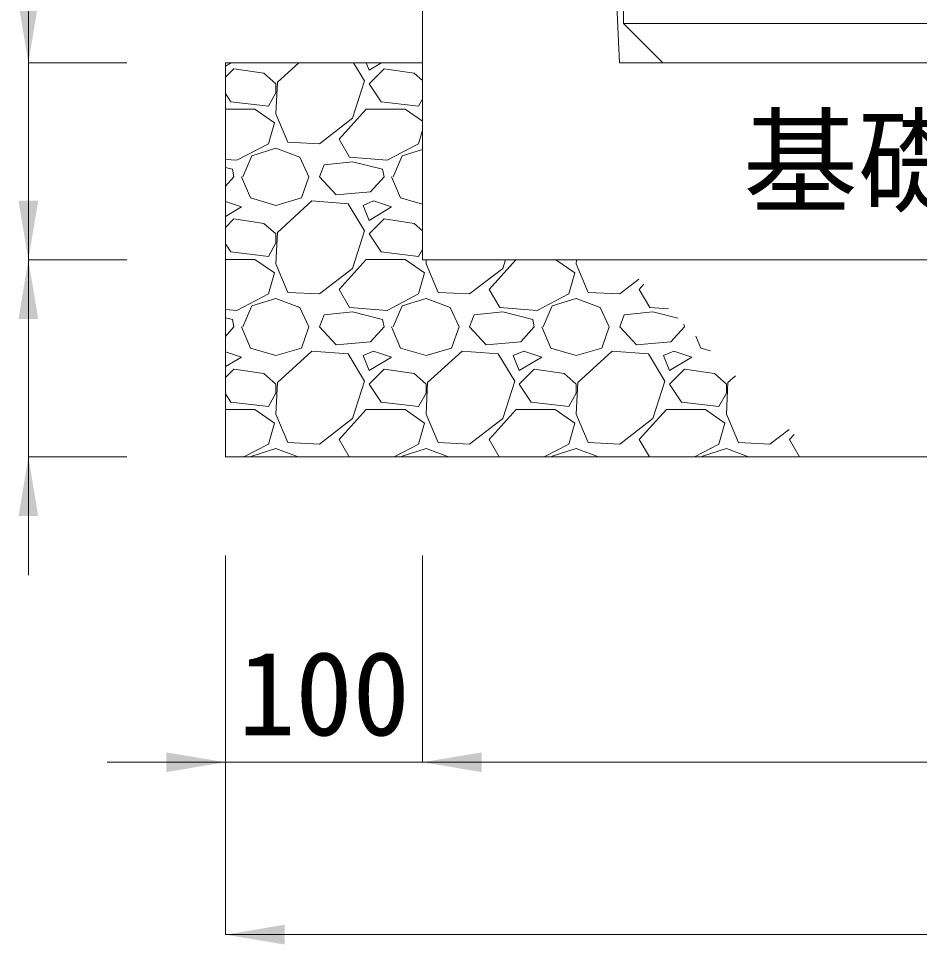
# Model space of a CAD drawing. Units: millimetres at full size. Extents: x 187207 to 255567, y 882048 to 905686.
# Drawn here: x 212737.4 to 213194.6, y 893092.9 to 893562.9 of the extents above; entities that cross this region are included whole.
import ezdxf
from ezdxf.enums import TextEntityAlignment as Align

# ---------------------------------------------------------------- set-up
doc = ezdxf.new("R2010")
doc.units = ezdxf.units.MM
doc.header["$LTSCALE"] = 20
for name, color, linetype, lineweight in [('基礎ブロック', 2, 'Continuous', 13), ('基礎材', 7, 'Continuous', 15), ('寸法線', 7, 'Continuous', 13), ('箱型U字側溝', 2, 'Continuous', 9), ('ﾊｯﾁﾝｸﾞ', 7, 'Continuous', 5)]:
    doc.layers.add(name, color=color, linetype=linetype, lineweight=lineweight)
doc.layers.add('文字', color=7, linetype='Continuous')
doc.styles.add('ＭＳ ゴシック', font='')
doc.styles.get('ＭＳ ゴシック').set_extended_font_data('MS Gothic')

# ---------------------------------------------------------------- blocks, each defined once
blk = doc.blocks.new('filled_arrow')
at = {"color": 0, "linetype": 'Continuous', "lineweight": -2}
blk.add_solid([(7.5, 1.25), (0, 0), (7.5, -1.25)], dxfattribs=at)

msp = doc.modelspace()

# ---------------------------------------------------------------- linework, layer by layer
at = {"layer": '基礎ブロック'}
for p, q in [((212942.37, 893640.37), (212942.37, 893540.37)), ((213037.37, 893640.37), (213042.37, 893540.37)), ((212942.37, 893440.37), (212942.37, 893540.37)), ((213042.37, 893540.37), (213537.37, 893540.37)), ((212942.37, 893440.37), (213637.37, 893440.37))]:
    msp.add_line(p, q, dxfattribs=at)
at = {"layer": '基礎材'}
for p, q in [((212842.37, 893540.37), (212842.37, 893340.37)), ((212842.37, 893540.37), (212942.37, 893540.37)), ((212842.37, 893340.37), (213737.37, 893340.37))]:
    msp.add_line(p, q, dxfattribs=at)
at = {"layer": '寸法線'}
for p, q in [((212742.35, 893380.37), (212742.35, 893600.37)), ((212792.37, 893540.37), (212742.35, 893540.37)), ((212742.35, 893280.37), (212742.35, 893500.37)), ((212792.35, 893440.37), (212742.35, 893440.37)), ((212792.35, 893440.37), (212742.35, 893440.37)), ((212792.37, 893340.37), (212742.35, 893340.37)), ((212842.37, 893290.37), (212842.37, 893185.43)), ((212842.37, 893290.37), (212842.37, 893097.93)), ((212942.37, 893290.37), (212942.37, 893185.43)), ((212942.37, 893290.37), (212942.37, 893185.43)), ((212782.37, 893185.43), (213002.37, 893185.43)), ((212942.37, 893185.43), (213637.37, 893185.43)), ((213737.37, 893097.93), (212842.37, 893097.93))]:
    msp.add_line(p, q, dxfattribs=at)
at = {"layer": '箱型U字側溝'}
msp.add_line((213044.37, 893560.37), (213464.37, 893560.37), dxfattribs=at)
at = {"layer": '箱型U字側溝', "lineweight": 13}
msp.add_lwpolyline([(213129.37, 894120.37), (213093.37, 894140.37), (213089.37, 894215.37), (213047.37, 894215.37), (213044.37, 894212.37), (213044.37, 893560.37), (213064.37, 893540.37), (213444.37, 893540.37), (213464.37, 893560.37), (213464.37, 894212.37), (213461.37, 894215.37), (213419.37, 894215.37), (213415.37, 894140.37), (213379.37, 894120.37), (213377.37, 894080.37), (213404.37, 894015.37), (213391.2, 893668.47)], dxfattribs=at)
at = {"layer": 'ﾊｯﾁﾝｸﾞ'}
for p, q in [((212842.35, 893538.61), (212845.28, 893540.37)), ((212879.53, 893540.37), (212868.75, 893530.53)), ((212912.95, 893531.29), (212907.4, 893540.37)), ((212913.74, 893540.37), (212915.23, 893536.62)), ((212915.23, 893536.62), (212921.48, 893540.37)), ((212846.65, 893537.39), (212842.35, 893533.08)), ((212861.89, 893535.1), (212846.65, 893537.39)), ((212867.99, 893529.77), (212861.89, 893535.1)), ((212922.85, 893537.39), (212915.23, 893529.77)), ((212938.09, 893535.1), (212922.85, 893537.39)), ((212942.35, 893531.38), (212938.09, 893535.1)), ((212868.75, 893530.53), (212867.99, 893514.53)), ((212906.85, 893512.24), (212912.95, 893531.29)), ((212864.18, 893518.34), (212867.99, 893525.19)), ((212867.99, 893525.19), (212867.99, 893529.77)), ((212915.23, 893529.77), (212921.33, 893520.62)), ((212842.35, 893524.79), (212845.13, 893520.62)), ((212845.13, 893520.62), (212864.18, 893518.34)), ((212921.33, 893520.62), (212940.38, 893518.34)), ((212940.38, 893518.34), (212942.35, 893521.88)), ((212842.35, 893516.81), (212857.32, 893516.81)), ((212857.32, 893516.81), (212867.23, 893509.95)), ((212899.99, 893501.57), (212913.71, 893516.81)), ((212913.71, 893516.81), (212933.52, 893516.81)), ((212933.52, 893516.81), (212942.35, 893510.7)), ((212867.99, 893514.53), (212874.09, 893500.05)), ((212890.09, 893499.29), (212906.85, 893512.24)), ((212867.23, 893509.95), (212864.18, 893499.29)), ((212942.35, 893506.18), (212940.38, 893499.29)), ((212864.18, 893499.29), (212848.18, 893490.9)), ((212855.8, 893493.19), (212867.99, 893497)), ((212867.99, 893497), (212880.18, 893492.43)), ((212874.09, 893500.05), (212890.09, 893499.29)), ((212905.33, 893492.43), (212899.99, 893501.57)), ((212940.38, 893499.29), (212924.38, 893490.9)), ((212851.23, 893482.52), (212855.8, 893493.19)), ((212880.18, 893492.43), (212884.75, 893482.52)), ((212924.38, 893490.9), (212905.33, 893492.43)), ((212927.43, 893482.52), (212932, 893493.19)), ((212932, 893493.19), (212942.35, 893496.42)), ((212848.18, 893490.9), (212842.35, 893491.37)), ((212890.09, 893482.52), (212892.37, 893488.62)), ((212906.85, 893490.14), (212892.37, 893488.62)), ((212922.09, 893486.33), (212906.85, 893490.14)), ((212845.89, 893486.33), (212842.35, 893487.22)), ((212846.65, 893482.52), (212845.89, 893486.33)), ((212922.85, 893482.52), (212922.09, 893486.33)), ((212846.65, 893482.52), (212842.35, 893477.74)), ((212850.46, 893482.52), (212855.04, 893471.85)), ((212880.94, 893471.85), (212884.75, 893482.52)), ((212898.47, 893473.38), (212890.09, 893482.52)), ((212922.85, 893482.52), (212916, 893474.9)), ((212926.66, 893482.52), (212931.24, 893471.85)), ((212916, 893474.9), (212898.47, 893473.38)), ((212850.46, 893467.28), (212842.35, 893469.99)), ((212855.04, 893471.85), (212867.99, 893468.04)), ((212867.99, 893468.04), (212880.94, 893471.85)), ((212886.28, 893470.33), (212868.75, 893454.33)), ((212904.57, 893468.81), (212886.28, 893470.33)), ((212912.95, 893455.09), (212904.57, 893468.81)), ((212917.52, 893470.33), (212912.19, 893468.04)), ((212926.66, 893467.28), (212917.52, 893470.33)), ((212931.24, 893471.85), (212942.35, 893468.59)), ((212842.35, 893462.41), (212850.46, 893467.28)), ((212912.19, 893468.04), (212915.23, 893460.42)), ((212915.23, 893460.42), (212926.66, 893467.28)), ((212846.65, 893461.19), (212842.35, 893456.88)), ((212861.89, 893458.9), (212846.65, 893461.19)), ((212922.85, 893461.19), (212915.23, 893453.57)), ((212938.09, 893458.9), (212922.85, 893461.19)), ((212867.99, 893453.57), (212861.89, 893458.9)), ((212906.85, 893436.04), (212912.95, 893455.09)), ((212942.35, 893455.18), (212938.09, 893458.9)), ((212868.75, 893454.33), (212867.99, 893438.33)), ((212867.99, 893448.99), (212867.99, 893453.57)), ((212915.23, 893453.57), (212921.33, 893444.42)), ((212842.35, 893448.59), (212845.13, 893444.42)), ((212864.18, 893442.14), (212867.99, 893448.99)), ((212940.38, 893442.14), (212942.35, 893445.68)), ((212842.35, 893440.61), (212857.32, 893440.61)), ((212845.13, 893444.42), (212864.18, 893442.14)), ((212857.32, 893440.61), (212867.23, 893433.75)), ((212899.99, 893425.37), (212913.71, 893440.61)), ((212913.71, 893440.61), (212933.52, 893440.61)), ((212921.33, 893444.42), (212940.38, 893442.14)), ((212933.52, 893440.61), (212943.43, 893433.75)), ((212867.99, 893438.33), (212874.09, 893423.85)), ((212890.09, 893423.09), (212906.85, 893436.04)), ((212944.29, 893440.37), (212944.19, 893438.33)), ((212944.19, 893438.33), (212950.29, 893423.85)), ((212966.29, 893423.09), (212983.05, 893436.04)), ((212976.19, 893425.37), (212989.69, 893440.37)), ((212983.05, 893436.04), (212984.44, 893440.37)), ((213010.07, 893440.37), (213019.63, 893433.75)), ((213020.49, 893440.37), (213020.39, 893438.33)), ((213020.39, 893438.33), (213026.49, 893423.85)), ((212867.23, 893433.75), (212864.18, 893423.09)), ((212943.43, 893433.75), (212940.38, 893423.09)), ((213019.63, 893433.75), (213016.58, 893423.09)), ((213042.49, 893423.09), (213052.16, 893430.56)), ((213052.39, 893425.37), (213054.74, 893427.98)), ((212864.18, 893423.09), (212848.18, 893414.7)), ((212874.09, 893423.85), (212890.09, 893423.09)), ((212905.33, 893416.23), (212899.99, 893425.37)), ((212940.38, 893423.09), (212924.38, 893414.7)), ((212950.29, 893423.85), (212966.29, 893423.09)), ((212981.53, 893416.23), (212976.19, 893425.37)), ((213016.58, 893423.09), (213000.58, 893414.7)), ((213026.49, 893423.85), (213042.49, 893423.09)), ((213057.73, 893416.23), (213052.39, 893425.37)), ((212855.8, 893416.99), (212867.99, 893420.8)), ((212867.99, 893420.8), (212880.18, 893416.23)), ((212932, 893416.99), (212944.19, 893420.8)), ((212944.19, 893420.8), (212956.38, 893416.23)), ((213008.2, 893416.99), (213020.39, 893420.8)), ((213020.39, 893420.8), (213032.58, 893416.23)), ((212848.18, 893414.7), (212842.35, 893415.17)), ((212851.23, 893406.32), (212855.8, 893416.99)), ((212880.18, 893416.23), (212884.75, 893406.32)), ((212890.09, 893406.32), (212892.37, 893412.42)), ((212906.85, 893413.94), (212892.37, 893412.42)), ((212924.38, 893414.7), (212905.33, 893416.23)), ((212922.09, 893410.13), (212906.85, 893413.94)), ((212927.43, 893406.32), (212932, 893416.99)), ((212956.38, 893416.23), (212960.95, 893406.32)), ((212966.29, 893406.32), (212968.57, 893412.42)), ((212983.05, 893413.94), (212968.57, 893412.42)), ((213000.58, 893414.7), (212981.53, 893416.23)), ((212998.29, 893410.13), (212983.05, 893413.94)), ((213003.63, 893406.32), (213008.2, 893416.99)), ((213032.58, 893416.23), (213037.15, 893406.32)), ((213042.49, 893406.32), (213044.77, 893412.42)), ((213059.25, 893413.94), (213044.77, 893412.42)), ((213067.25, 893415.47), (213057.73, 893416.23)), ((213071.95, 893410.77), (213059.25, 893413.94)), ((212845.89, 893410.13), (212842.35, 893411.02)), ((212846.65, 893406.32), (212845.89, 893410.13)), ((212922.85, 893406.32), (212922.09, 893410.13)), ((212999.05, 893406.32), (212998.29, 893410.13)), ((213075.25, 893406.32), (213074.97, 893407.75)), ((212846.65, 893406.32), (212842.35, 893401.54)), ((212850.46, 893406.32), (212855.04, 893395.65)), ((212880.94, 893395.65), (212884.75, 893406.32)), ((212898.47, 893397.18), (212890.09, 893406.32)), ((212922.85, 893406.32), (212916, 893398.7)), ((212926.66, 893406.32), (212931.24, 893395.65)), ((212957.14, 893395.65), (212960.95, 893406.32)), ((212974.67, 893397.18), (212966.29, 893406.32)), ((212999.05, 893406.32), (212992.2, 893398.7)), ((213002.86, 893406.32), (213007.44, 893395.65)), ((213033.34, 893395.65), (213037.15, 893406.32)), ((213050.87, 893397.18), (213042.49, 893406.32)), ((213075.25, 893406.32), (213068.4, 893398.7)), ((212916, 893398.7), (212898.47, 893397.18)), ((212992.2, 893398.7), (212974.67, 893397.18)), ((213068.4, 893398.7), (213050.87, 893397.18)), ((213081.06, 893401.66), (213083.64, 893395.65)), ((212850.46, 893391.08), (212842.35, 893393.79)), ((212855.04, 893395.65), (212867.99, 893391.84)), ((212867.99, 893391.84), (212880.94, 893395.65)), ((212886.28, 893394.13), (212868.75, 893378.13)), ((212904.57, 893392.61), (212886.28, 893394.13)), ((212917.52, 893394.13), (212912.19, 893391.84)), ((212926.66, 893391.08), (212917.52, 893394.13)), ((212931.24, 893395.65), (212944.19, 893391.84)), ((212944.19, 893391.84), (212957.14, 893395.65)), ((212962.48, 893394.13), (212944.95, 893378.13)), ((212980.77, 893392.61), (212962.48, 893394.13)), ((212993.72, 893394.13), (212988.39, 893391.84)), ((213002.86, 893391.08), (212993.72, 893394.13)), ((213007.44, 893395.65), (213020.39, 893391.84)), ((213020.39, 893391.84), (213033.34, 893395.65)), ((213038.68, 893394.13), (213021.15, 893378.13)), ((213056.97, 893392.61), (213038.68, 893394.13)), ((213069.92, 893394.13), (213064.59, 893391.84)), ((213079.06, 893391.08), (213069.92, 893394.13)), ((213083.64, 893395.65), (213088.5, 893394.22)), ((212842.35, 893386.21), (212850.46, 893391.08)), ((212912.95, 893378.89), (212904.57, 893392.61)), ((212912.19, 893391.84), (212915.23, 893384.22)), ((212915.23, 893384.22), (212926.66, 893391.08)), ((212989.15, 893378.89), (212980.77, 893392.61)), ((212988.39, 893391.84), (212991.43, 893384.22)), ((212991.43, 893384.22), (213002.86, 893391.08)), ((213065.35, 893378.89), (213056.97, 893392.61)), ((213064.59, 893391.84), (213067.63, 893384.22)), ((213067.63, 893384.22), (213079.06, 893391.08)), ((212846.65, 893384.99), (212842.35, 893380.68)), ((212861.89, 893382.7), (212846.65, 893384.99)), ((212922.85, 893384.99), (212915.23, 893377.37)), ((212938.09, 893382.7), (212922.85, 893384.99)), ((212999.05, 893384.99), (212991.43, 893377.37)), ((213014.29, 893382.7), (212999.05, 893384.99)), ((213075.25, 893384.99), (213067.63, 893377.37)), ((213090.49, 893382.7), (213075.25, 893384.99)), ((212867.99, 893377.37), (212861.89, 893382.7)), ((212944.19, 893377.37), (212938.09, 893382.7)), ((213020.39, 893377.37), (213014.29, 893382.7)), ((213096.59, 893377.37), (213090.49, 893382.7)), ((213101.14, 893381.58), (213097.35, 893378.13)), ((212868.75, 893378.13), (212867.99, 893362.13)), ((212867.99, 893372.79), (212867.99, 893377.37)), ((212906.85, 893359.84), (212912.95, 893378.89)), ((212915.23, 893377.37), (212921.33, 893368.22)), ((212944.95, 893378.13), (212944.19, 893362.13)), ((212944.19, 893372.79), (212944.19, 893377.37)), ((212983.05, 893359.84), (212989.15, 893378.89)), ((212991.43, 893377.37), (212997.53, 893368.22)), ((213021.15, 893378.13), (213020.39, 893362.13)), ((213020.39, 893372.79), (213020.39, 893377.37)), ((213059.25, 893359.84), (213065.35, 893378.89)), ((213067.63, 893377.37), (213073.73, 893368.22)), ((213097.35, 893378.13), (213096.59, 893362.13)), ((213096.59, 893372.79), (213096.59, 893377.37)), ((212842.35, 893372.39), (212845.13, 893368.22)), ((212864.18, 893365.94), (212867.99, 893372.79)), ((212940.38, 893365.94), (212944.19, 893372.79)), ((213016.58, 893365.94), (213020.39, 893372.79)), ((213092.78, 893365.94), (213096.59, 893372.79)), ((212845.13, 893368.22), (212864.18, 893365.94)), ((212921.33, 893368.22), (212940.38, 893365.94)), ((212997.53, 893368.22), (213016.58, 893365.94)), ((213073.73, 893368.22), (213092.78, 893365.94)), ((212842.35, 893364.41), (212857.32, 893364.41)), ((212857.32, 893364.41), (212867.23, 893357.55)), ((212867.99, 893362.13), (212874.09, 893347.65)), ((212899.99, 893349.17), (212913.71, 893364.41)), ((212913.71, 893364.41), (212933.52, 893364.41)), ((212933.52, 893364.41), (212943.43, 893357.55)), ((212944.19, 893362.13), (212950.29, 893347.65)), ((212976.19, 893349.17), (212989.91, 893364.41)), ((212989.91, 893364.41), (213009.72, 893364.41)), ((213009.72, 893364.41), (213019.63, 893357.55)), ((213020.39, 893362.13), (213026.49, 893347.65)), ((213052.39, 893349.17), (213066.11, 893364.41)), ((213066.11, 893364.41), (213085.92, 893364.41)), ((213085.92, 893364.41), (213095.83, 893357.55)), ((213096.59, 893362.13), (213102.69, 893347.65)), ((212867.23, 893357.55), (212864.18, 893346.89)), ((212890.09, 893346.89), (212906.85, 893359.84)), ((212943.43, 893357.55), (212940.38, 893346.89)), ((212966.29, 893346.89), (212983.05, 893359.84)), ((213019.63, 893357.55), (213016.58, 893346.89)), ((213042.49, 893346.89), (213059.25, 893359.84)), ((213095.83, 893357.55), (213092.78, 893346.89)), ((213118.69, 893346.89), (213128.36, 893354.36)), ((213128.59, 893349.17), (213130.94, 893351.78)), ((212864.18, 893346.89), (212851.74, 893340.37)), ((212874.09, 893347.65), (212890.09, 893346.89)), ((212905.13, 893340.37), (212899.99, 893349.17)), ((212940.38, 893346.89), (212927.94, 893340.37)), ((212950.29, 893347.65), (212966.29, 893346.89)), ((212981.33, 893340.37), (212976.19, 893349.17)), ((213016.58, 893346.89), (213004.14, 893340.37)), ((213026.49, 893347.65), (213042.49, 893346.89)), ((213057.53, 893340.37), (213052.39, 893349.17)), ((213092.78, 893346.89), (213080.34, 893340.37)), ((213102.69, 893347.65), (213118.69, 893346.89)), ((213133.73, 893340.37), (213128.59, 893349.17)), ((212855.8, 893340.79), (212867.99, 893344.6)), ((212867.99, 893344.6), (212879.27, 893340.37)), ((212932, 893340.79), (212944.19, 893344.6)), ((212944.19, 893344.6), (212955.47, 893340.37)), ((213008.2, 893340.79), (213020.39, 893344.6)), ((213020.39, 893344.6), (213031.67, 893340.37)), ((213084.4, 893340.79), (213096.59, 893344.6)), ((213096.59, 893344.6), (213107.87, 893340.37)), ((212855.62, 893340.37), (212855.8, 893340.79)), ((212931.82, 893340.37), (212932, 893340.79)), ((213008.02, 893340.37), (213008.2, 893340.79)), ((213084.22, 893340.37), (213084.4, 893340.79))]:
    msp.add_line(p, q, dxfattribs=at)

# ---------------------------------------------------------------- block references
at = {"layer": '寸法線', "xscale": 4, "yscale": 4}
for p, rotation in [((212742.35, 893540.37), 90), ((212742.35, 893440.37), 90), ((212742.35, 893440.37), 270), ((212742.35, 893340.37), 270), ((212842.37, 893185.43), 180)]:
    msp.add_blockref('filled_arrow', p, dxfattribs=dict(at, rotation=rotation))
for p in [(212942.37, 893185.43), (212942.37, 893185.43), (212842.37, 893097.93)]:
    msp.add_blockref('filled_arrow', p, dxfattribs=at)

# ---------------------------------------------------------------- texts
at = {"layer": '寸法線', "style": 'ＭＳ ゴシック'}
msp.add_text('100', height=42.72, dxfattribs=at).set_placement((212892.37, 893220.43), align=Align.MIDDLE_CENTER)
at = {"layer": '文字', "style": 'ＭＳ ゴシック'}
msp.add_text('基礎ブロック', height=42.72, dxfattribs=at).set_placement((213279.85, 893490.37), align=Align.MIDDLE_CENTER)

doc.saveas('drawing.dxf')
